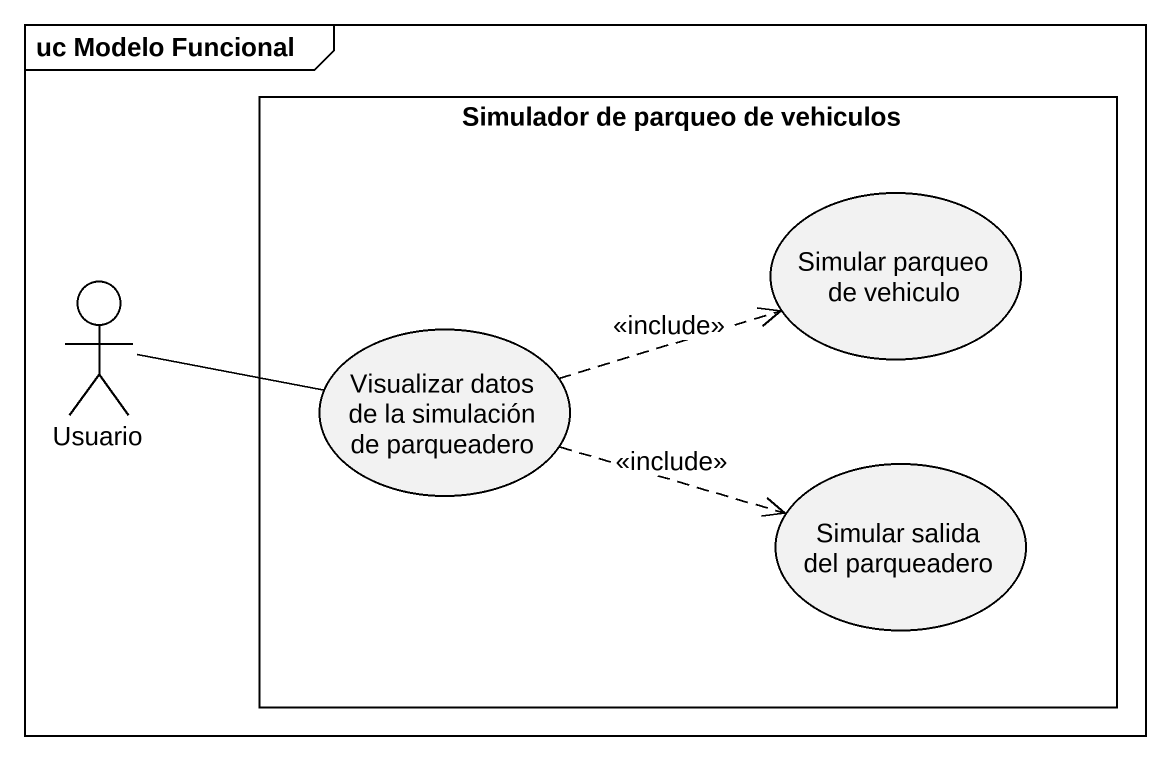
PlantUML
@startuml
mainframe uc Modelo Funcional
rectangle "Simulador de parqueo de vehiculos" as Simulador_de_parqueo_de {
  usecase "Simular parqueo de vehiculo" as Simular_parqueo_de_vehiculo
  usecase "Visualizar datos de la simulación de parqueadero" as Visualizar_datos_de_la
  usecase "Simular salida del parqueadero" as Simular_salida_del
}
actor Usuario
Usuario -right- Visualizar_datos_de_la
Visualizar_datos_de_la .right.> Simular_parqueo_de_vehiculo : <<include>>
Visualizar_datos_de_la .right.> Simular_salida_del : <<include>>
@enduml
